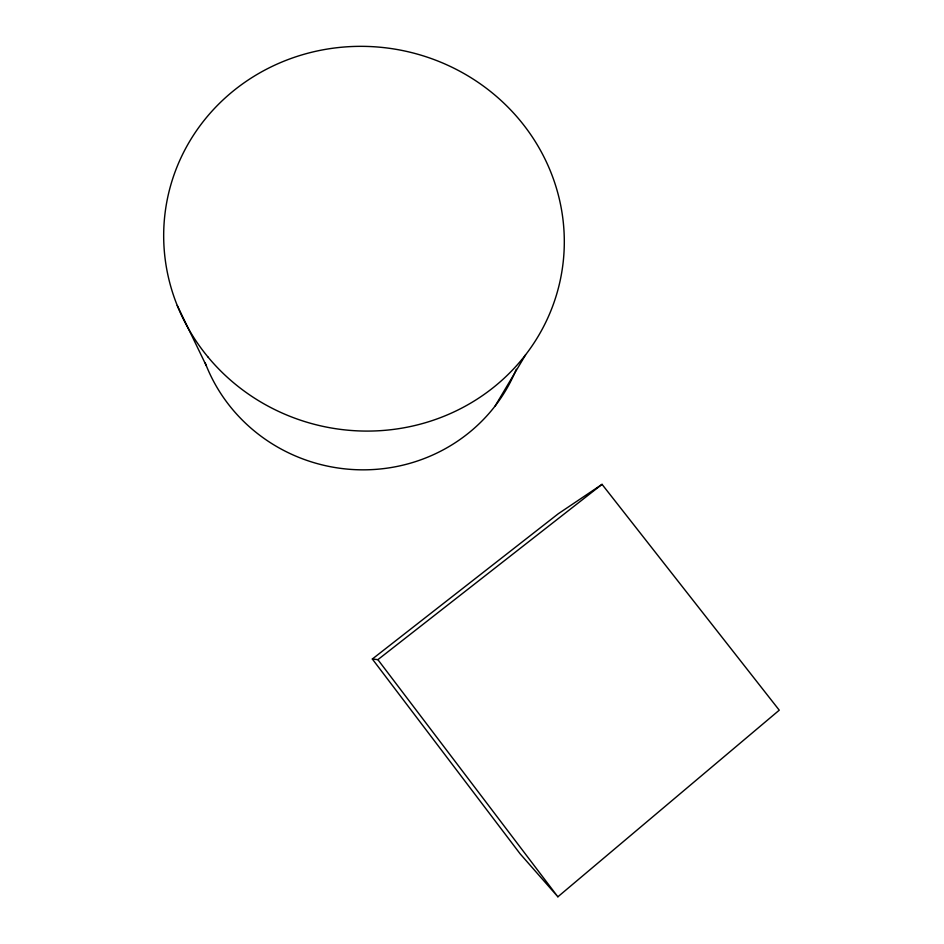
<?xml version="1.0" encoding="UTF-8"?>
<svg xmlns="http://www.w3.org/2000/svg" width="944" height="944" viewBox="0 0 944 944"><rect width="100%" height="100%" fill="white"/><g stroke="black" fill="none" stroke-linecap="round" stroke-linejoin="round"><path stroke-width="1.42" d="M495.199 405.885L525.572 354.85M557.88 896.8L779.26 710.183L602.048 484.355L558.329 513.713L372.337 659.018L520.109 853.801L557.88 896.8L377.883 659.655L372.337 659.018M377.883 659.655L602.048 484.355M177.236 305.49L206.311 365.729M516.297 369.257A166.64 161.141 9.1 0 1 359.711 469.805A166.64 161.141 9.1 0 1 205.273 363.062M207.833 356.832A200.6 192.08 10.6 0 0 550.718 311.166A200.6 192.08 10.6 0 0 333.409 48.156A200.6 192.08 10.6 0 0 207.833 356.832"/></g></svg>
